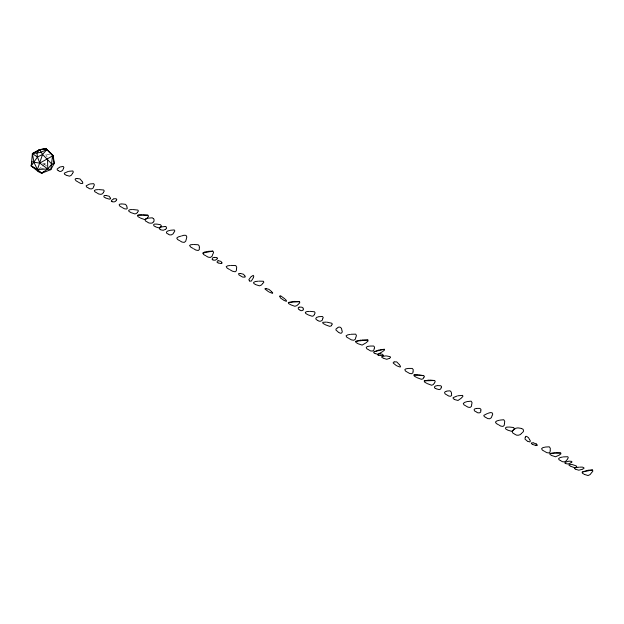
<?xml version="1.0" encoding="UTF-8"?>
<svg xmlns="http://www.w3.org/2000/svg" width="624" height="624" viewBox="0 0 624 624"><rect width="100%" height="100%" fill="white"/><g stroke="black" fill="none" stroke-linecap="round" stroke-linejoin="round"><path stroke-width="0.47" stroke-dasharray="3.12 2.34" d="M42.541 166.062L44.296 164.081L44.468 162.217M38.407 169.447L41.956 166.717M42.65 163.27L44.296 164.081L46.527 162.755M40.786 168.043L43.501 168.425M49.678 154.791L45.263 153.839L47.151 157.014M44.296 164.081L47.034 166.327"/><path stroke-width="0.94" d="M221.902 262.868L221.871 263.414L220.81 263.515L218.267 263M221.91 262.688L220.935 261.401L218.806 260.809M550.196 450.388L550.103 451.971L548.925 452.954L546.772 452.642L544.877 451.55M550.228 449.873L550.321 448.289L549.284 446.815L545.415 447.034M32.23 161.288L31.2 165.968L37.417 169.525L47.752 168.979L50.801 169.65L52.595 155.501L45.794 148.45L39.632 149.666L32.409 153.59L31.2 165.968L38.353 171.655L41.675 173.207L50.801 169.65L54.241 163.418L53.212 155.548L45.794 148.45L38.29 150.283M480.815 410.935L480.698 412.082L479.474 412.854L477.851 412.838L476.463 412.035M480.847 410.561L480.956 409.414L479.903 408.408L476.744 408.4M236.48 269.24L236.324 270.847L235.131 271.783L232.51 271.222L230.209 269.896M236.535 268.718L236.691 267.119L235.747 265.567L231.02 265.426M413.065 371.444L412.924 372.809L411.684 373.721L409.734 373.519L407.956 372.489M413.111 370.999L413.252 369.634L412.23 368.433L408.314 368.425M536.125 445.497L536.289 444.015M537.17 445.193L536.117 445.559L532.896 444.53M537.186 445.052L536.297 443.96L533.434 442.892M504.457 423.579L504.254 425.311L502.983 426.426L500.799 426.098L498.857 424.975M504.52 423.017L504.722 421.294L503.755 419.734L499.645 420.147M279.848 296.47L280.426 297.937L283.663 300.152M279.872 296.299L279.95 295.768L280.722 295.877L284.419 298.553M471.689 404.758L471.432 406.38L470.098 407.441L468.062 407.199L466.307 406.185M471.775 404.235L472.033 402.605L471.104 401.154L467.251 401.575M374.158 348.871L373.846 350.173L372.45 351.062L370.57 350.922L368.963 349.994M374.26 348.449L374.579 347.147L373.675 346.024L369.798 346.063M186.194 239.374L185.726 241.184L184.236 242.401L182.021 242.065L180.094 240.95M186.342 238.789L186.81 236.972L186.038 235.381L183.955 235.256L181.568 235.95M32.526 156.499L32.409 153.59L39.632 149.666L47.081 149.425L42.549 154.44L37.417 169.525L38.353 171.655M355.758 337.717L355.251 339.292L353.761 340.275L351.374 339.854L349.393 338.707M355.922 337.202L356.429 335.618L355.719 334.152L351.062 334.269M160.93 226.746L160.649 227.604L159.354 228.033L155.852 226.964M161.023 226.473L161.304 225.607L160.438 224.702L156.78 224.094M253.141 278.148L251.285 281.112L249.733 281.081M253.305 277.664L253.796 276.175L253.204 275.356L251.207 276.643M322.647 319.059L322.218 320.276L320.705 321.188L319.106 321.204L317.842 320.471M322.787 318.661L323.224 317.444L322.382 316.469L318.997 316.696M491.923 416.153L491.306 417.698L489.7 418.759L487.773 418.595L486.26 417.713M492.118 415.646L492.726 414.102L492.063 412.76L490.261 412.604L488.132 413.275M93.678 186.662L93.14 188.019L91.588 188.908L89.739 188.791L88.343 187.988M93.85 186.217L94.388 184.868L93.67 183.659L90.074 183.955M212.69 254.631L212.02 256.277L210.335 257.47L208.143 257.15L206.201 256.027M212.909 254.093L213.58 252.447L212.932 251.09L207.886 251.386M63.227 168.995L62.712 170.258L61.144 171.335L59.779 171.467L58.742 170.867M63.391 168.581L63.905 167.326L63.133 166.444L60.115 166.982M441.043 388.058L440.63 389.048L439.195 389.602L436.168 388.807M441.184 387.738L441.605 386.747L440.825 385.757L437.697 385.601M314.332 314.504L313.739 315.666L312.211 316.29L308.053 314.824M314.519 314.122L315.112 312.959L314.504 311.766L310.058 311.36M217.004 259.038L215.147 260.247L213.119 260.029M217.129 258.804L217.511 258.102L216.637 257.517L214.36 257.361M525.213 437.276L525.018 439.148L527.311 441.09M525.346 437.05L525.759 436.34L526.625 436.394L528.45 437.627L529.285 439.054M116.134 200.476L115.651 201.302L114.114 201.919L112.18 201.747M116.29 200.203L116.782 199.376L115.994 198.705L113.919 198.806M513.505 429.757L512.936 430.716L511.376 431.27L507.764 430.131M513.692 429.437L514.262 428.47L513.583 427.526L509.418 427.042M173.807 232.619L173.035 233.906L171.257 234.905L169.572 234.881L168.316 234.156M174.065 232.198L174.837 230.911L174.244 229.921L170.383 230.272M103.35 192.535L102.664 193.658L101.01 194.353L98.803 194.025L97.087 193.034M103.568 192.169L104.255 191.045L103.654 189.992L98.974 189.595M72.181 173.917L71.323 175.258L69.514 176.171L66.284 175.258M72.462 173.48L73.328 172.138L72.86 170.96L68.905 171.288M567.115 459.56L566.233 460.886L564.369 461.869L562.442 461.713L560.96 460.855M567.403 459.124L568.285 457.79L567.793 456.713L563.293 456.901M35.209 168.433L31.2 165.968L37.456 157.022L42.549 154.44L51.8 164.073L54.241 163.418L52.595 155.501L45.794 148.45M434.132 383.37L433.313 384.579L431.629 385.234L427.159 383.573M434.398 382.98L435.209 381.771L434.788 380.546L429.733 380.063M331.625 325.19L331.087 325.993L329.605 326.329L325.393 324.784M331.804 324.925L332.35 324.121L331.711 323.216L327.046 322.195M423.595 377.941L422.939 378.862L421.364 379.306L416.902 377.621M423.805 377.637L424.46 376.717L423.899 375.734L418.782 374.759M147.381 217.792L146.523 218.923L144.745 219.601L140.431 218.041M147.662 217.425L148.512 216.294L148.06 215.218L142.748 214.64M137.405 212.371L136.648 213.361L134.932 213.938L131.118 212.667M137.654 212.043L138.411 211.052L137.881 210.085L133.255 209.555M591.256 473.132L590.086 474.575L588.058 475.55L584.423 474.396M591.63 472.657L592.8 471.214L592.582 469.934L587.824 470.254M51.8 164.073L47.752 168.979L41.675 173.207L40.326 172.107M262.447 283.842L261.417 285.02L259.451 285.831L255.879 284.708M262.782 283.46L263.812 282.282L263.437 281.26L258.64 281.143M461.323 398.128L458.016 400.468L454.951 399.649M461.705 397.699L462.899 396.388L462.626 395.39L458.117 395.756M576.178 467.212L574.423 467.672L570.812 466.307M576.319 467.056L576.755 466.588L576.116 465.855L572.559 464.662M153.075 222.253L152.35 223.025L150.93 223.174L149.027 223.025L147.514 222.152M153.309 222.004L154.034 221.239L154.011 219.235L153.301 218.618M250.84 277.009L248.828 279.692L249.53 280.964M165.625 229.273L163.238 230.279L160.867 229.858M165.867 229.039L166.616 228.306L166.156 226.754L165.313 226.574M298.116 304.418L296.899 305.604L294.871 306.275L290.807 304.84M298.514 304.036L299.731 302.858L299.598 301.704L294.434 301.392M521.617 433.321L520.276 434.616L518.263 435.248L516.446 435.139L514.901 434.249M522.054 432.892L523.396 431.597L523.474 430.217L522.967 429.172L521.531 428.563M52.954 164.564L54.241 163.418M365.992 342.849L362.131 345.103L358.199 343.777M366.483 342.42L367.996 341.094L367.988 339.979L362.115 339.94M570.804 462.907L568.074 464.006L565.781 463.609M571.1 462.688L571.997 461.994L571.561 461.347L568.901 461.152M389.368 358.379L386.724 359.307L383.37 358.215M389.657 358.16L390.546 357.482L390.187 356.671L386.35 355.93M382.169 351.889L377.957 354.245L375.164 353.582M382.723 351.468L384.423 350.181L384.532 349.261L379.704 349.791M47.081 149.425L40.88 152.365L32.409 153.59L33.938 162.279L39.819 163.098L53.212 155.548M559.096 455.185L555.524 456.768L551.928 455.59M559.541 454.873L560.898 453.905L560.789 453.008L555.602 452.564M43.906 171.647L41.675 173.207L37.417 169.525L33.938 162.279M513.958 429.577L512.507 430.591L512.288 431.8L512.858 433.064L514.402 433.953M514.433 429.25L515.884 428.236L517.912 427.877L521.063 428.368M337.241 328.06L336.172 328.786L335.868 329.948L338.278 332.101M337.592 327.826L338.66 327.101L340.01 327.132L341.453 328.286L341.819 329.839M382.871 355.75L378.518 355.321M383.042 355.664L383.581 355.391L382.021 354.112L380.812 354.003M582.208 469.295L578.799 470.2L575.796 469.303M582.637 469.092L583.955 468.452L583.892 467.743L582.364 467.103L580.008 467.142M160.204 227.144L159.377 227.526L159.65 229.156L160.571 229.687M160.477 227.019L165.04 226.512M59.608 167.193L57.127 169.018L57.369 170.079L58.406 170.672M113.545 198.947L111.509 200.413L111.29 201.232L111.961 201.622M147.03 218.361L145.509 218.868L145.072 219.788L145.509 220.997L147.022 221.871M147.529 218.189L152.365 217.799L153.075 218.416M394.235 361.959L393.331 362.255L393.229 363.067L396.295 365.547M394.532 361.858L396.739 361.904L399.36 364.611M446.644 391.193L445.216 391.661L444.506 392.668L445.224 393.97L446.815 394.891M447.112 391.037L450.06 390.835L451.3 392.153L451.464 393.549M487.438 413.494L483.811 415.358L484.247 416.551L485.761 417.433M466.596 401.77L464.584 402.379L463.297 403.517L463.983 404.843L465.738 405.857M180.788 236.176L178.394 236.878L176.764 238.087L177.536 239.476L179.462 240.583M318.443 316.852L316.742 317.343L315.791 318.357L316.157 319.504L317.429 320.229M89.443 184.135L86.182 185.788L86.494 186.919L87.89 187.723M498.95 420.342L496.805 420.95L495.44 422.074L496.275 423.485L498.217 424.609M169.728 230.451L167.7 231.013L166.39 232.097L166.655 233.197L167.911 233.922M299.387 307.148L298.428 307.406L298.21 308.201L298.607 309.309L299.637 309.902M299.699 307.07L301.93 307.219L303.124 308.014L303.202 308.872M68.188 171.467L64.311 173.168L64.506 174.229L65.848 175.001M213.993 257.455L212.87 257.735L212.293 258.601L212.144 259.459L212.878 259.888M544.768 447.197L542.779 447.681L541.577 448.711L542.365 450.099L544.261 451.191M378.807 350.009L373.807 351.85L373.745 352.763L374.821 353.379M374.189 351.757L374.603 351.655M375.383 351.468L375.796 351.367M376.568 351.179L376.99 351.086M377.762 350.899L378.183 350.797M378.955 350.61L379.369 350.509M380.149 350.321L380.562 350.22M381.342 350.033L381.755 349.931M382.528 349.744L382.949 349.643M383.721 349.456L384.142 349.354M457.314 395.944L453.102 397.628L453.266 398.681L454.537 399.415M476.252 408.509L474.747 408.853L474.068 409.734L474.614 410.966L476.003 411.77M586.942 470.441L582.145 472.134L582.403 473.226L583.924 474.107M582.527 472.048L582.933 471.962M583.69 471.806L584.095 471.721M584.852 471.565L585.257 471.479M586.006 471.315L586.412 471.229M587.168 471.073L587.574 470.987M588.331 470.831L588.736 470.746M589.485 470.582L589.891 470.504M590.647 470.34L591.053 470.254M591.809 470.098L592.215 470.012M207.035 251.558L204.422 252.08L202.808 253.126L203.627 254.545L205.569 255.668M203.159 253.048L203.557 252.97M204.29 252.821L204.68 252.743M205.413 252.595L205.803 252.517M206.536 252.377L206.934 252.291M207.659 252.151L208.057 252.065M208.79 251.924L209.18 251.839M209.914 251.698L210.304 251.62M211.037 251.472L211.435 251.394M212.16 251.246L212.558 251.168M562.52 457.057L560.157 457.532L558.62 458.546L558.987 459.716L560.477 460.574M369.174 346.18L367.247 346.554L366.218 347.467L366.834 348.761L368.441 349.69M350.251 334.409L347.763 334.846L346.086 335.845L346.772 337.194L348.754 338.333M407.69 368.534L405.772 368.87L404.797 369.743L405.6 371.132L407.378 372.161M437.159 385.694L435.521 385.983L434.468 386.872L434.554 387.871L435.77 388.58M568.37 461.237L565.266 462.384L564.821 463.055L565.539 463.476M257.813 281.245L255.271 281.549L253.578 282.438L253.867 283.546L255.38 284.427M230.225 265.512L227.76 265.785L226.216 266.635L227.159 268.133L229.46 269.467M361.07 340.049L355.602 341.336L355.969 342.482L357.653 343.457M356.031 341.289L356.515 341.234M357.412 341.141L357.895 341.086M358.784 340.985L359.268 340.938M360.165 340.837L360.649 340.782M361.538 340.688L362.021 340.634M362.918 340.532L363.402 340.486M364.291 340.384L364.775 340.33M365.672 340.236L366.155 340.181M367.045 340.08L367.528 340.033M76.76 178.573L75.488 178.698L75.075 179.377L76.073 180.827L77.945 181.904M77.173 178.534L79.989 178.901L82.095 181.405M121.485 203.97L119.886 204.11L119.137 204.812L119.917 206.201L121.813 207.293M122.008 203.931L125.338 204.298L126.61 205.585L126.906 206.817M192.933 244.546L190.702 244.733L189.556 245.474L190.694 247.065L192.941 248.36M193.658 244.491L198.198 244.756L199.298 246.113L199.313 247.595M293.483 301.454L288.327 302.5L288.569 303.545L290.254 304.52M288.748 302.468L289.185 302.437M289.996 302.383L290.433 302.351M291.252 302.297L291.689 302.266M292.5 302.203L292.937 302.172M293.756 302.117L294.193 302.086M295.004 302.032L295.448 302M296.26 301.938L296.696 301.907M297.508 301.852L297.952 301.821M298.763 301.766L299.2 301.735M309.286 311.407L306.922 311.548L305.323 312.312L305.698 313.459L307.476 314.488M98.194 189.641L95.792 189.774L94.364 190.515L94.809 191.724L96.525 192.707M554.689 452.611L549.877 453.5L549.994 454.475L551.452 455.317M550.259 453.484L550.688 453.469M551.476 453.43L551.897 453.414M552.685 453.375L553.114 453.359M553.901 453.32L554.323 453.297M555.11 453.266L555.532 453.242M556.319 453.211L556.748 453.188M557.536 453.157L557.957 453.133M558.745 453.102L559.174 453.079M559.962 453.047L560.383 453.024M508.739 427.073L506.641 427.151L505.448 427.853L505.736 428.961L507.265 429.85M428.844 380.094L424.18 380.929L424.609 382.099L426.527 383.206M424.57 380.913L424.983 380.897M425.747 380.874L426.161 380.858M426.925 380.827L427.339 380.812M428.103 380.788L428.516 380.773M429.281 380.741L429.694 380.726M430.459 380.702L430.872 380.687M431.644 380.656L432.05 380.64M432.822 380.617L433.235 380.601M434 380.57L434.413 380.554M132.483 209.57L130.104 209.633L128.669 210.319L128.981 211.435L130.595 212.363M218.494 260.816L217.542 260.832L217.253 261.464L217.051 262.298L217.971 262.829M141.851 214.656L139.105 214.695L137.397 215.358L137.92 216.59L139.815 217.682M137.771 215.358L138.185 215.35M138.957 215.342L139.37 215.335M140.143 215.327L140.556 215.319M141.328 215.311L141.742 215.303M142.514 215.296L142.927 215.288M143.699 215.28L144.113 215.272M144.877 215.264L145.298 215.257M146.063 215.249L146.476 215.241M147.248 215.233L147.662 215.225M579.244 467.15L574.759 467.867L574.415 468.507L575.461 469.108M156.211 224.094L154.44 224.094L153.598 224.71L153.886 225.826L155.368 226.684M385.648 355.914L381.88 356.515L381.709 357.263L382.964 357.981M105.846 195.53L104.465 195.46L103.88 196.006L103.99 197.012L105.401 197.824M106.298 195.554L109.239 196.279L110.292 197.956M417.94 374.689L413.845 374.962L414.328 376.139L416.27 377.255M414.196 374.993L414.586 375.024M415.311 375.079L415.709 375.11M416.434 375.164L416.824 375.196M417.55 375.25L417.94 375.281M418.665 375.336L419.055 375.367M419.78 375.422L420.17 375.453M420.896 375.508L421.294 375.539M422.019 375.593L422.409 375.625M423.134 375.679L423.524 375.71M266.074 288.647L265.06 288.569L265.013 289.037L268.515 291.712M266.401 288.678L268.952 289.357L271.518 291.533M380.422 353.964L379.213 353.855L377.629 354.806L378.3 355.196M326.29 322.117L322.678 322.327L323.021 323.411L324.815 324.441M240.092 273.406L238.501 273.733L239.039 274.981L240.575 275.87M240.513 273.452L243.454 274.256L244.912 275.925M571.974 464.56L569.143 464.623L569.002 465.262L570.367 466.05M533.029 442.806L531.484 442.884L531.313 443.617L532.506 444.304M284.162 300.448L286.4 301.384L286.361 300.433L284.895 299.013M269.139 292.071L272.485 293.35L272.727 292.906L271.814 291.868M527.717 441.324L529.862 441.948L530.384 440.95L529.55 439.522M338.746 332.374L340.181 333.2L341.429 333.154L342.303 331.906L341.936 330.346M396.872 365.882L400.163 367.068L400.53 366.374L399.649 365.048M78.562 182.263L80.434 183.339L82.345 183.573L82.898 183.004L82.29 181.795M105.854 198.089L109.34 199.157L110.323 198.939L110.3 198.198M122.429 207.652L124.324 208.744L126.477 209.056L127.296 208.439L127 207.215M193.666 248.781L195.913 250.076L198.245 250.489L199.329 249.553L199.313 248.071M241.075 276.159L242.619 277.048L244.468 277.173L245.263 276.923L244.998 276.167M299.98 310.097L301.018 310.697L302.227 310.526L303.303 309.995L303.225 309.145M447.338 395.195L448.929 396.115L450.684 396.232L451.675 395.39L451.511 394.001M32.409 153.59L37.456 157.022L39.819 163.098L47.752 168.979L47.549 159.097M42.549 154.44L39.632 149.666L36.98 153.028L37.456 157.022"/></g></svg>
